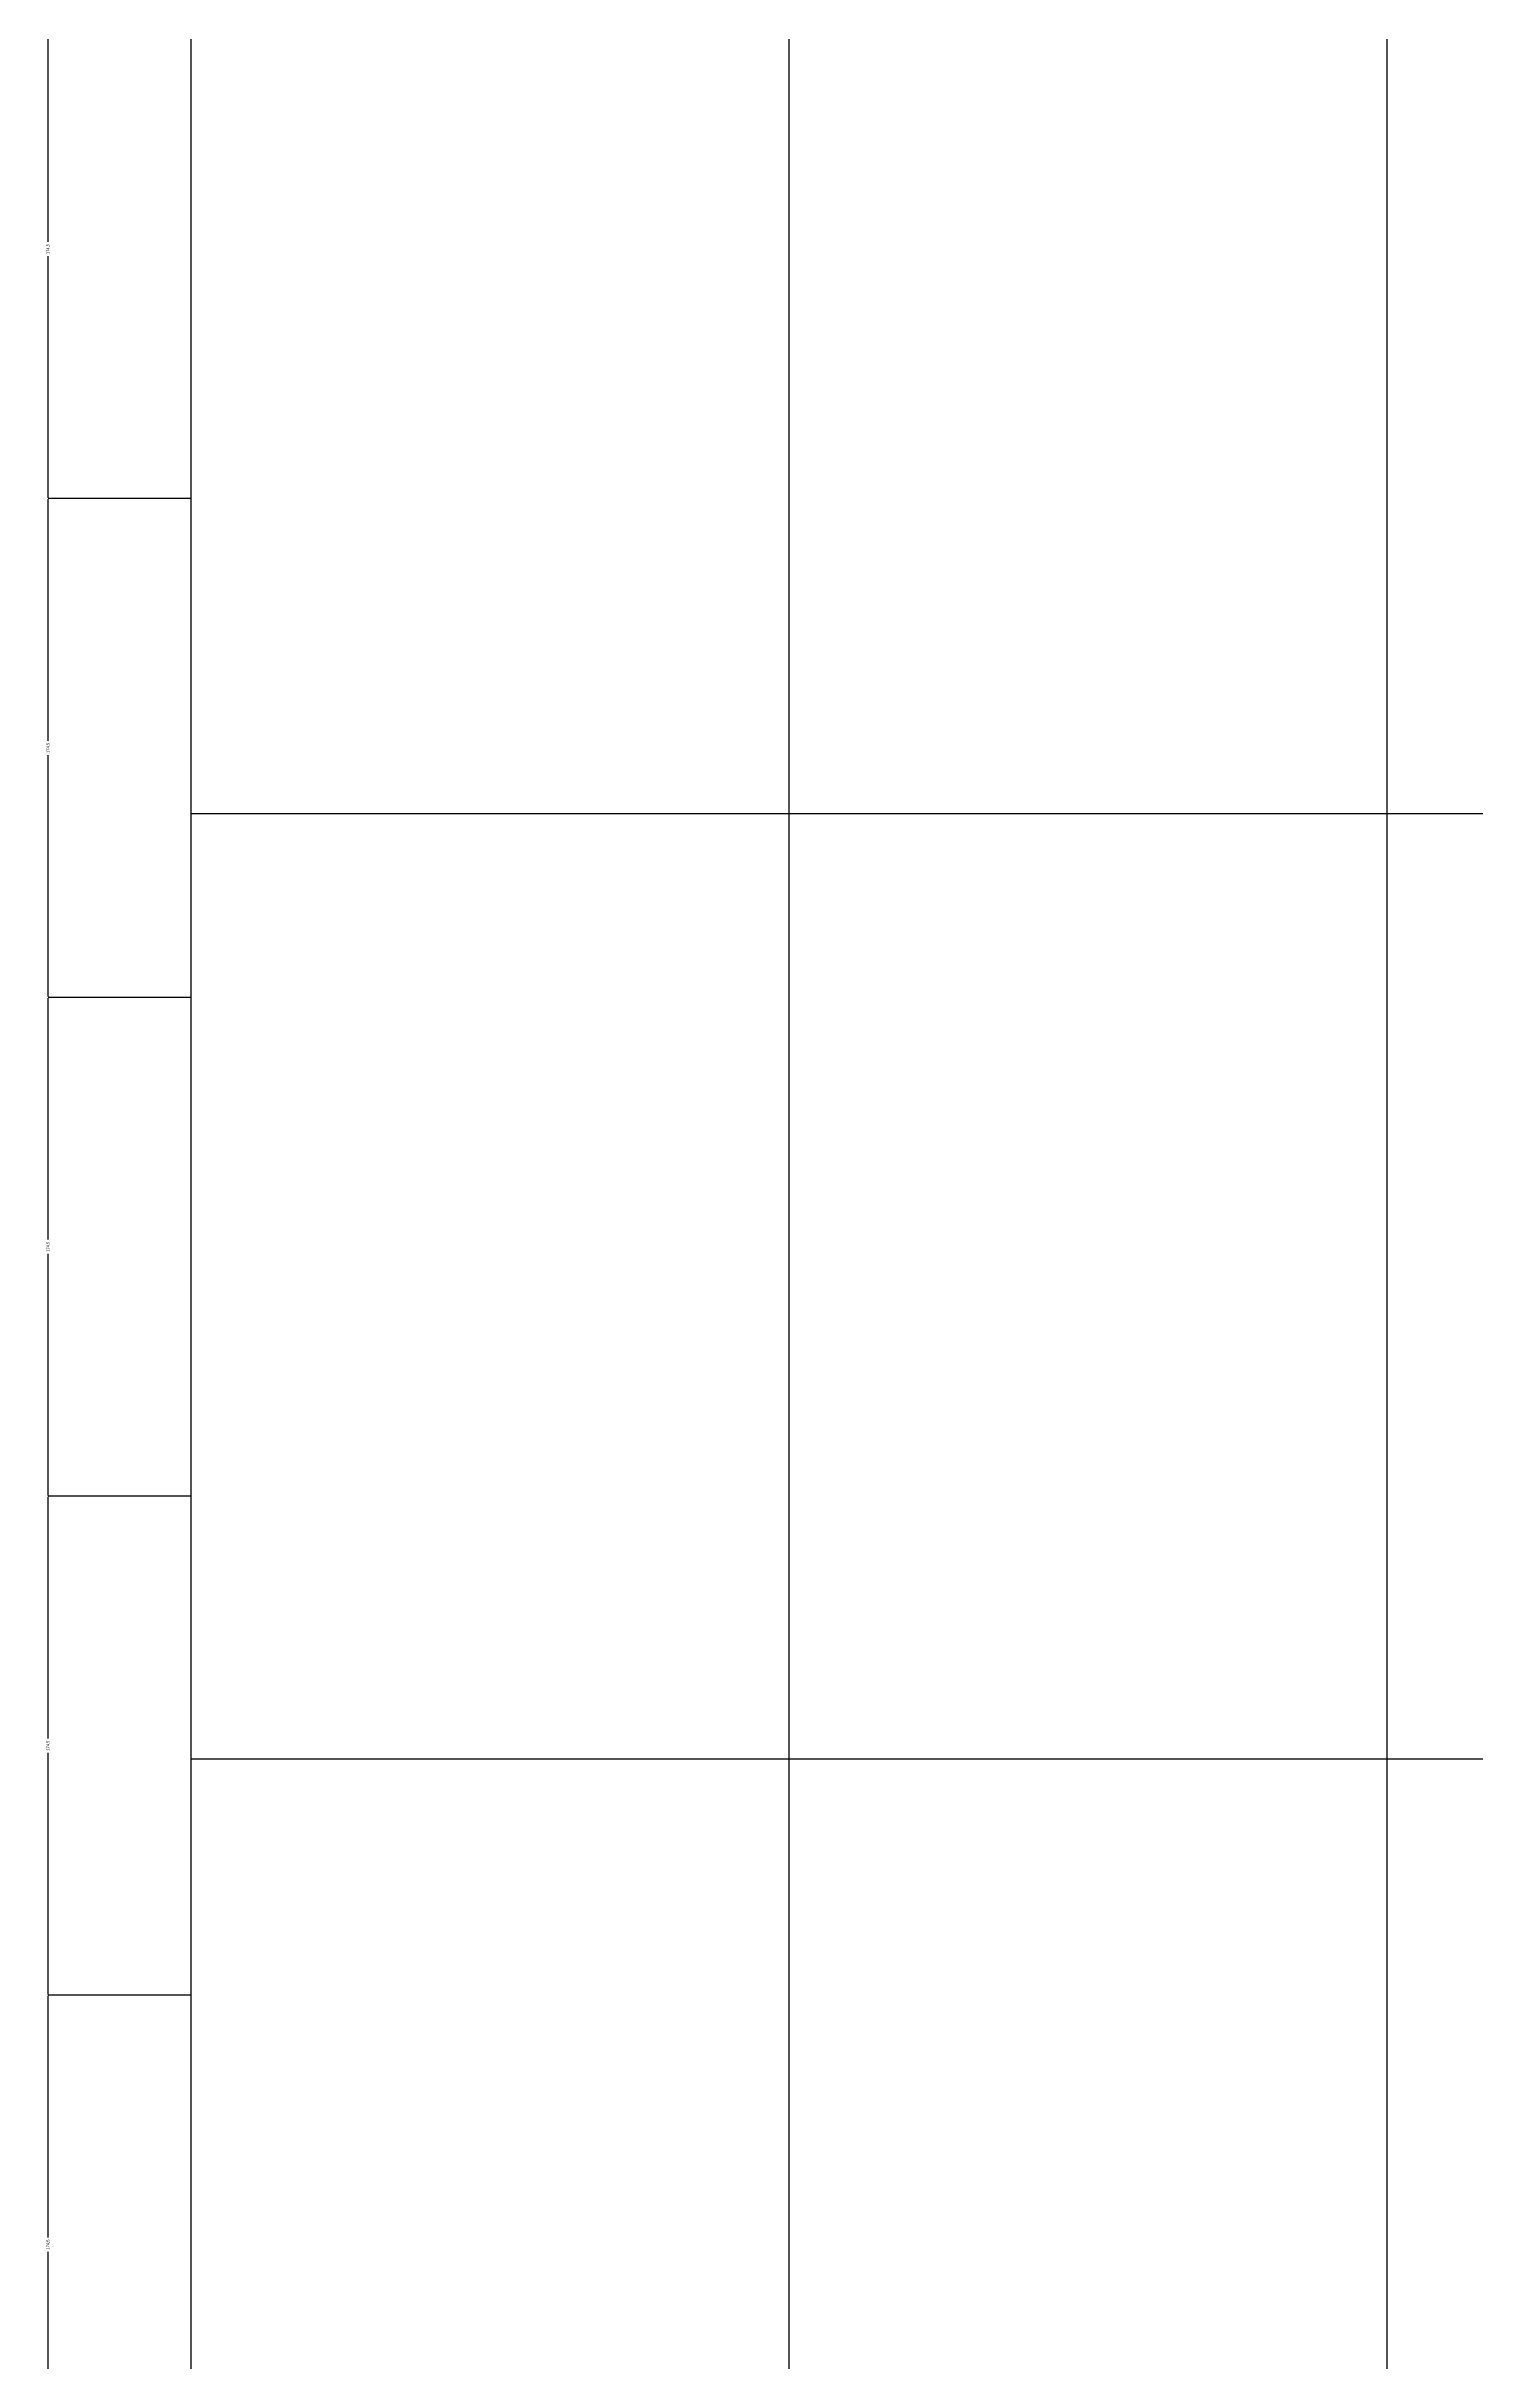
# Model space of a CAD drawing. Header units: inches. Extents: x -5298 to 11252, y 8210 to 22495.
# Drawn here: x 6446 to 6946, y 12946 to 13755 of the extents above; entities that cross this region are included whole.
import ezdxf

# ---------------------------------------------------------------- set-up
doc = ezdxf.new("R2010")
doc.units = ezdxf.units.IN
doc.header["$LTSCALE"] = 11
doc.header["$MEASUREMENT"] = 0
doc.layers.get('Defpoints').update_dxf_attribs({"color": 40})
doc.layers.add('BEAM', color=3, linetype='Continuous')
doc.layers.add('dim', color=3, linetype='Continuous')
doc.styles.get("Standard").update_dxf_attribs({"font": 'arial.ttf'})
doc.dimstyles.get("Standard").update_dxf_attribs({"dimtxt": 2.5, "dimasz": 2.5, "dimexe": 1.25, "dimexo": 0.625, "dimtad": 1, "dimtxsty": 'Standard', "dimcen": 2.5, "dimazin": 3, "dimtfac": 1, "dimtmove": 0, "dimatfit": 3})

# ---------------------------------------------------------------- blocks, each defined once
blk = doc.blocks.new('_CLOSEDFILLED')
at = {"color": 0, "linetype": 'BYBLOCK'}
blk.add_solid([(-1, 0.2), (0, 0), (-1, -0.2)], dxfattribs=at)
blk = doc.blocks.new('*D81')
at = {"color": 2}
for p, q in [((6496.31, 13073.75), (6446.31, 13073.75)), ((6446.31, 12989), (6446.31, 13073.5)), ((6446.31, 12899.5), (6446.31, 12984)), ((6496.31, 12899.25), (6446.31, 12899.25))]:
    blk.add_line(p, q, dxfattribs=at)
at = {"layer": 'Defpoints'}
for p in [(6496.31, 13073.75), (6446.31, 12899.25), (6496.31, 12899.25)]:
    blk.add_point(p, dxfattribs=at)
at = {"layer": 'dim', "color": 2, "xscale": 0.25, "yscale": 0.25}
for p, rotation in [((6446.31, 13073.75), 90), ((6446.31, 12899.25), 270)]:
    blk.add_blockref('_CLOSEDFILLED', p, dxfattribs=dict(at, rotation=rotation))
at = {"layer": 'dim', "color": 0, "insert": (6446.31, 12986.5), "char_height": 1, "attachment_point": 5, "rotation": 90}
blk.add_mtext('174,5', dxfattribs=at)
blk = doc.blocks.new('*D82')
at = {"color": 2}
for p, q in [((6496.31, 13248.25), (6446.31, 13248.25)), ((6446.31, 13163.5), (6446.31, 13248)), ((6446.31, 13074), (6446.31, 13158.5)), ((6496.31, 13073.75), (6446.31, 13073.75))]:
    blk.add_line(p, q, dxfattribs=at)
at = {"layer": 'Defpoints'}
for p in [(6496.31, 13248.25), (6446.31, 13073.75), (6496.31, 13073.75)]:
    blk.add_point(p, dxfattribs=at)
at = {"layer": 'dim', "color": 2, "xscale": 0.25, "yscale": 0.25}
for p, rotation in [((6446.31, 13248.25), 90), ((6446.31, 13073.75), 270)]:
    blk.add_blockref('_CLOSEDFILLED', p, dxfattribs=dict(at, rotation=rotation))
at = {"layer": 'dim', "color": 0, "insert": (6446.31, 13161), "char_height": 1, "attachment_point": 5, "rotation": 90}
blk.add_mtext('174,5', dxfattribs=at)
blk = doc.blocks.new('*D83')
at = {"color": 2}
for p, q in [((6496.31, 13422.75), (6446.31, 13422.75)), ((6446.31, 13338), (6446.31, 13422.5)), ((6446.31, 13248.5), (6446.31, 13333)), ((6496.31, 13248.25), (6446.31, 13248.25))]:
    blk.add_line(p, q, dxfattribs=at)
at = {"layer": 'Defpoints'}
for p in [(6496.31, 13422.75), (6446.31, 13248.25), (6496.31, 13248.25)]:
    blk.add_point(p, dxfattribs=at)
at = {"layer": 'dim', "color": 2, "xscale": 0.25, "yscale": 0.25}
for p, rotation in [((6446.31, 13422.75), 90), ((6446.31, 13248.25), 270)]:
    blk.add_blockref('_CLOSEDFILLED', p, dxfattribs=dict(at, rotation=rotation))
at = {"layer": 'dim', "color": 0, "insert": (6446.31, 13335.5), "char_height": 1, "attachment_point": 5, "rotation": 90}
blk.add_mtext('174,5', dxfattribs=at)
blk = doc.blocks.new('*D84')
at = {"color": 2}
for p, q in [((6496.31, 13597.25), (6446.31, 13597.25)), ((6446.31, 13512.5), (6446.31, 13597)), ((6446.31, 13423), (6446.31, 13507.5)), ((6496.31, 13422.75), (6446.31, 13422.75))]:
    blk.add_line(p, q, dxfattribs=at)
at = {"layer": 'Defpoints'}
for p in [(6496.31, 13597.25), (6446.31, 13422.75), (6496.31, 13422.75)]:
    blk.add_point(p, dxfattribs=at)
at = {"layer": 'dim', "color": 2, "xscale": 0.25, "yscale": 0.25}
for p, rotation in [((6446.31, 13597.25), 90), ((6446.31, 13422.75), 270)]:
    blk.add_blockref('_CLOSEDFILLED', p, dxfattribs=dict(at, rotation=rotation))
at = {"layer": 'dim', "color": 0, "insert": (6446.31, 13510), "char_height": 1, "attachment_point": 5, "rotation": 90}
blk.add_mtext('174,5', dxfattribs=at)
blk = doc.blocks.new('*D85')
at = {"color": 2}
for p, q in [((6496.31, 13771.74), (6446.31, 13771.74)), ((6446.31, 13686.99), (6446.31, 13771.49)), ((6446.31, 13597.5), (6446.31, 13681.99)), ((6496.31, 13597.25), (6446.31, 13597.25))]:
    blk.add_line(p, q, dxfattribs=at)
at = {"layer": 'Defpoints'}
for p in [(6496.31, 13771.74), (6446.31, 13597.25), (6496.31, 13597.25)]:
    blk.add_point(p, dxfattribs=at)
at = {"layer": 'dim', "color": 2, "xscale": 0.25, "yscale": 0.25}
for p, rotation in [((6446.31, 13771.74), 90), ((6446.31, 13597.25), 270)]:
    blk.add_blockref('_CLOSEDFILLED', p, dxfattribs=dict(at, rotation=rotation))
at = {"layer": 'dim', "color": 0, "insert": (6446.31, 13684.49), "char_height": 1, "attachment_point": 5, "rotation": 90}
blk.add_mtext('174,5', dxfattribs=at)

msp = doc.modelspace()

# ---------------------------------------------------------------- linework, layer by layer
at = {"layer": 'BEAM', "color": 5}
for p, q in [((6496.312, 11503.269), (6496.312, 17785.198)), ((6705.492, 11503.269), (6705.492, 17785.198)), ((6914.672, 11503.269), (6914.672, 17785.198)), ((6496.312, 13487.036), (10470.731, 13487.036)), ((6496.312, 13156.408), (10470.731, 13156.408))]:
    msp.add_line(p, q, dxfattribs=at)

# ---------------------------------------------------------------- dimensions: what is measured, and where the dimension line sits
at = {"layer": 'dim', "color": 2}
for base, p1, p2, picture, middle in [((6446.312, 13597.246), (6496.312, 13597.246), (6496.312, 13771.744), '*D85', (6446.312, 13684.495)), ((6446.312, 13422.748), (6496.312, 13422.748), (6496.312, 13597.246), '*D84', (6446.312, 13509.997)), ((6446.312, 13248.25), (6496.312, 13248.25), (6496.312, 13422.748), '*D83', (6446.312, 13335.499)), ((6446.312, 13073.752), (6496.312, 13073.752), (6496.312, 13248.25), '*D82', (6446.312, 13161.001)), ((6446.312, 12899.254), (6496.312, 12899.254), (6496.312, 13073.752), '*D81', (6446.312, 12986.503))]:
    dim = msp.add_linear_dim(base=base, p1=p1, p2=p2, angle=90, dimstyle='Standard', dxfattribs=at)
    dim.commit()
    dim.dimension.update_dxf_attribs({"geometry": picture, "text_midpoint": middle})

doc.saveas('drawing.dxf')
